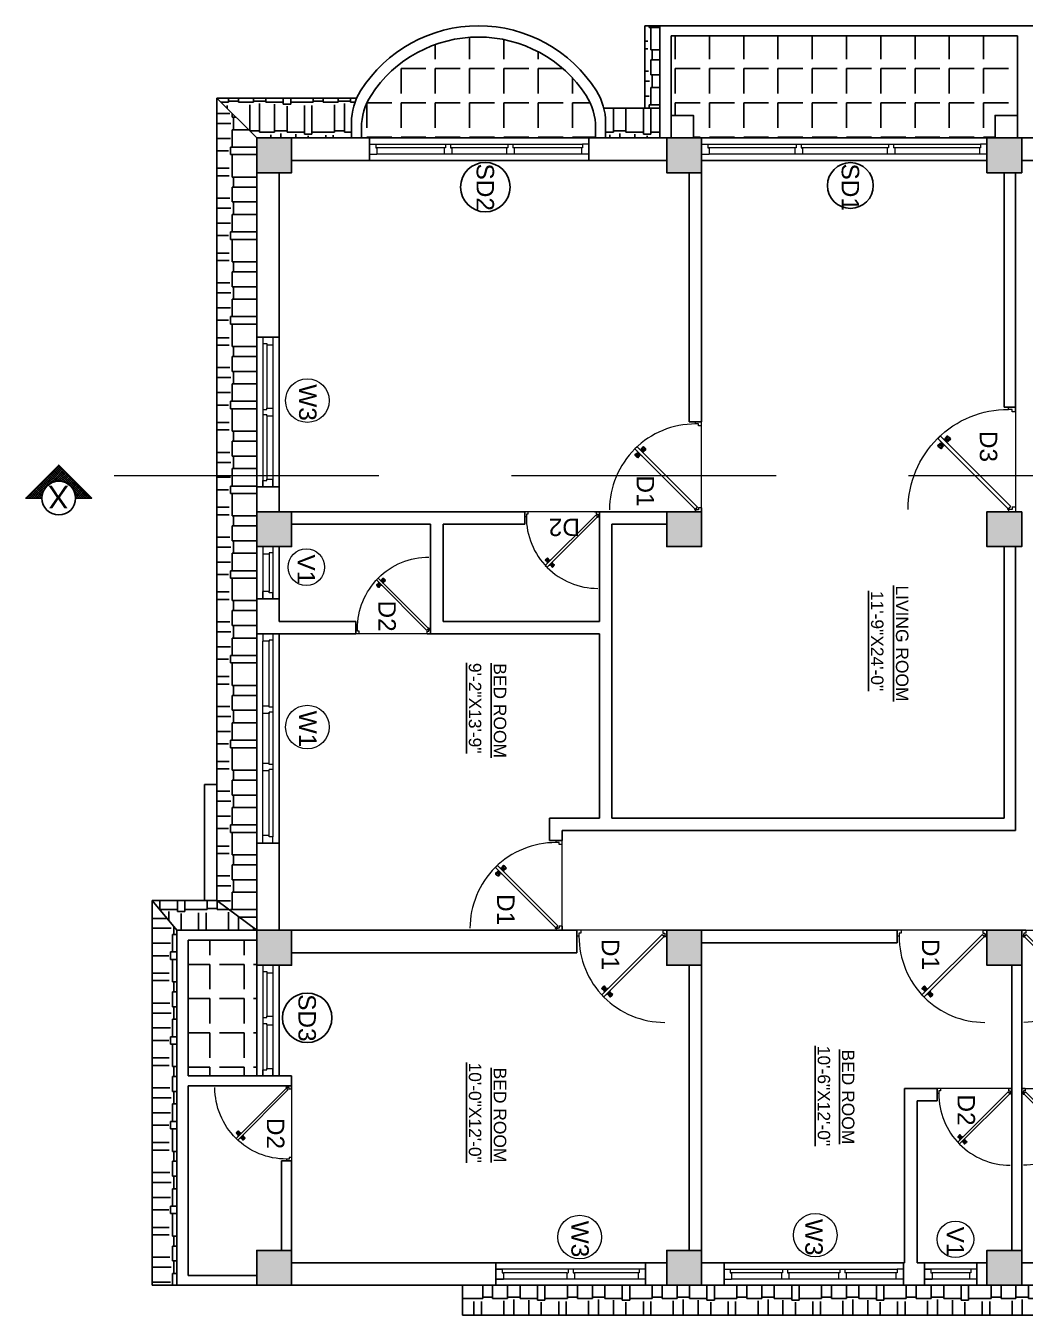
# Model space of a CAD drawing. Header units: inches. Extents: x 1397 to 20304, y -27267 to -746.
# Drawn here: x 16052 to 16453, y -20086 to -19568 of the extents above; entities that cross this region are included whole.
import ezdxf

# ---------------------------------------------------------------- set-up
doc = ezdxf.new("R2010")
doc.units = ezdxf.units.IN
doc.header["$LTSCALE"] = 17
doc.header["$MEASUREMENT"] = 0
doc.linetypes.add('21_FP_00$0$HIDDEN', pattern=[0.375, 0.25, -0.125])
doc.linetypes.add('PHANTOM2', pattern=[1.25, 0.625, -0.125, 0.125, -0.125, 0.125, -0.125])
for name, color, linetype, lineweight in [('25 BOT BAR', 12, 'Continuous', 25), ('aa_section_line', 2, 'PHANTOM2', 13), ('DOOR & WIN', 1, 'Continuous', 25), ('OUTLINE', 1, 'Continuous', 25), ('PUERTAS', 7, 'Continuous', 9), ('TEXT', 231, 'Continuous', 20), ('WINDOW FRAME PLAN', 162, 'Continuous', 18)]:
    doc.layers.add(name, color=color, linetype=linetype, lineweight=lineweight)
doc.layers.add('A-Sect-Iden', color=111, linetype='Continuous')
doc.styles.add('DIMTEXT', font='arial.ttf', dxfattribs={"height": 6})
doc.styles.add('HEADING', font='swissel.ttf')
pattern_1 = [(360, (34998.502, -9603.112), (25.5, 12), [6, -5, 7, -3, 9, -4]), (360, (35004.502, -9602.612), (25.5, 12), [5, -19, 4, -6]), (360, (35016.502, -9603.862), (25.5, 12), [3, -31]), (90, (34998.502, -9603.112), (-8.5, 12), [11.5, -36.5]), (90, (35004.502, -9603.112), (-8.5, 12), [11.25, -36.75]), (90, (35009.502, -9603.112), (-8.5, 12), [10.5, -37.5]), (90, (35016.502, -9603.862), (-8.5, 12), [11.5, -36.5]), (90, (35019.502, -9603.862), (-8.5, 12), [11.5, -36.5]), (90, (35028.502, -9603.112), (-8.5, 12), [11, -37])]
pattern_2 = [(270, (34998.502, -9603.112), (12, -25.5), [6, -5, 7, -3, 9, -4]), (270, (34999.002, -9609.112), (12, -25.5), [5, -19, 4, -6]), (270, (34997.752, -9621.112), (12, -25.5), [3, -31]), (360, (34998.502, -9603.112), (12, 8.5), [11.5, -36.5]), (360, (34998.502, -9609.112), (12, 8.5), [11.25, -36.75]), (360, (34998.502, -9614.112), (12, 8.5), [10.5, -37.5]), (360, (34997.752, -9621.112), (12, 8.5), [11.5, -36.5]), (360, (34997.752, -9624.112), (12, 8.5), [11.5, -36.5]), (360, (34998.502, -9633.112), (12, 8.5), [11, -37])]
pattern_3 = [(270, (34998.502, -9603.112), (13.75, -3e-15), [10, -3.75]), (360, (34998.502, -9603.112), (3e-15, 13.75), [10, -3.75])]

# ---------------------------------------------------------------- blocks, each defined once
blk = doc.blocks.new('ffddd')
at = {"layer": 'DOOR & WIN'}
for p, q in [((-13345.31, -2388.07), (-13345.31, -2316.07)), ((-13336.31, -2316.07), (-13345.31, -2316.07)), ((-13336.31, -2316.07), (-13336.31, -2388.07)), ((-13336.31, -2388.07), (-13345.31, -2388.07)), ((-13336.31, -2388.07), (-13345.31, -2388.07))]:
    blk.add_line(p, q, dxfattribs=at)
at = {"layer": 'WINDOW FRAME PLAN'}
for p, q in [((-13342.81, -2316.07), (-13342.81, -2318.57)), ((-13338.81, -2316.07), (-13338.81, -2319.07)), ((-13342.81, -2385.57), (-13342.81, -2318.57)), ((-13342.81, -2318.57), (-13341.31, -2318.57)), ((-13341.31, -2318.57), (-13341.31, -2319.07)), ((-13341.31, -2319.07), (-13341.31, -2339.57)), ((-13341.31, -2319.07), (-13338.81, -2319.07)), ((-13338.81, -2319.07), (-13338.81, -2385.07)), ((-13342.81, -2339.57), (-13341.31, -2339.57)), ((-13342.81, -2341.57), (-13341.31, -2341.57)), ((-13341.31, -2339.07), (-13338.81, -2339.07)), ((-13341.31, -2341.57), (-13341.31, -2342.07)), ((-13341.31, -2341.57), (-13341.31, -2362.57)), ((-13341.31, -2342.07), (-13338.81, -2342.07)), ((-13342.81, -2362.57), (-13341.31, -2362.57)), ((-13342.81, -2364.57), (-13341.31, -2364.57)), ((-13341.31, -2362.07), (-13338.81, -2362.07)), ((-13341.31, -2362.57), (-13341.31, -2362.07)), ((-13341.31, -2364.57), (-13341.31, -2385.57)), ((-13341.31, -2365.07), (-13338.81, -2365.07)), ((-13341.31, -2385.07), (-13338.81, -2385.07)), ((-13341.31, -2385.57), (-13341.31, -2385.07)), ((-13338.81, -2388.07), (-13338.81, -2385.07)), ((-13342.81, -2388.07), (-13342.81, -2385.57)), ((-13342.81, -2385.57), (-13341.31, -2385.57))]:
    blk.add_line(p, q, dxfattribs=at)
blk = doc.blocks.new('3ft')
at = {"layer": 'PUERTAS', "color": 6}
for p, q in [((1.01, 2.52), (25.23, 26.74)), ((26.05, 25.92), (1.77, 1.64)), ((26.05, 25.92), (25.23, 26.74)), ((0, 2.4), (0, 0)), ((0.72, 2.4), (0, 2.4)), ((1.6, 0), (0, 0)), ((0.72, 1.52), (0.72, 2.44)), ((0.8, 1.52), (0.72, 1.52)), ((0.8, 1.52), (0.8, 2.41)), ((0.8, 1.2), (0.8, 1.52)), ((1.6, 1.2), (0.8, 1.2)), ((1.57, 1.84), (0.94, 2.47)), ((1.63, 1.89), (0.97, 2.55)), ((1.63, 1.89), (1.57, 1.84)), ((1.77, 1.64), (1.57, 1.84)), ((1.6, 0), (1.6, 1.2)), ((34.4, 0), (34.4, 1.2)), ((34.4, 1.2), (35.2, 1.2)), ((34.4, 0), (36, 0)), ((35.2, 1.2), (35.2, 2.4)), ((35.2, 2.4), (36, 2.4)), ((36, 0), (36, 2.4))]:
    blk.add_line(p, q, dxfattribs=at)
at = {"layer": 'PUERTAS', "color": 1}
for p, q in [((21.67, 25.73), (22.17, 26.23)), ((21.7, 25.82), (22.14, 26.26)), ((22.58, 26.7), (22.14, 26.26)), ((22.67, 26.73), (22.17, 26.23)), ((22.61, 26.67), (22.58, 26.7)), ((23.45, 25.91), (22.79, 26.73)), ((22.49, 24.95), (21.67, 25.61)), ((21.73, 25.79), (21.7, 25.82)), ((22.6, 24.96), (23.02, 25.38)), ((22.61, 24.25), (22.92, 24.72)), ((22.62, 24.13), (22.61, 24.14)), ((22.7, 25.07), (22.71, 25.06)), ((22.82, 25.06), (23.08, 25.32)), ((22.94, 24.95), (22.83, 25.07)), ((22.92, 24.72), (22.92, 24.72)), ((22.93, 24.94), (23.19, 25.21)), ((22.93, 24.84), (22.93, 24.83)), ((23.44, 25.81), (23.02, 25.38)), ((23.34, 25.58), (23.08, 25.32)), ((23.46, 25.47), (23.19, 25.21)), ((23.33, 25.7), (23.34, 25.69)), ((23.45, 25.46), (23.33, 25.57)), ((23.44, 23.31), (23.45, 23.3)), ((23.56, 23.3), (24.03, 23.61)), ((23.57, 25.47), (23.57, 25.47)), ((24.15, 25.79), (23.68, 25.48)), ((23.68, 25.48), (23.68, 25.48)), ((24.03, 23.61), (24.03, 23.62)), ((24.14, 23.62), (24.14, 23.62)), ((24.25, 23.62), (24.51, 23.89)), ((24.27, 25.78), (24.26, 25.79)), ((24.26, 23.29), (24.69, 23.71)), ((24.26, 23.63), (24.37, 23.52)), ((24.26, 23.18), (24.92, 22.37)), ((24.37, 23.52), (24.63, 23.77)), ((24.37, 23.4), (24.37, 23.4)), ((24.78, 24.15), (24.51, 23.89)), ((24.89, 24.03), (24.63, 23.77)), ((25.11, 24.14), (24.69, 23.71)), ((24.77, 24.14), (24.88, 24.03)), ((24.79, 24.38), (24.78, 24.37)), ((24.78, 24.26), (24.78, 24.26)), ((25.1, 24.84), (24.79, 24.38)), ((25, 24.03), (25, 24.03)), ((25.04, 22.36), (25.54, 22.86)), ((25.09, 24.96), (25.1, 24.95)), ((25.1, 22.42), (25.13, 22.39)), ((25.13, 22.39), (25.57, 22.83)), ((25.22, 24.14), (26.03, 23.48)), ((26.04, 23.37), (25.54, 22.86)), ((26.01, 23.27), (25.57, 22.83)), ((25.98, 23.3), (26.01, 23.27))]:
    blk.add_line(p, q, dxfattribs=at)
at = {"layer": 'PUERTAS', "color": 8}
for p, q in [((22.74, 25.1), (21.84, 25.9)), ((22.13, 26.28), (21.98, 26.13)), ((22.88, 25.24), (22.01, 26.06)), ((22.13, 26.28), (22.27, 26.42)), ((22.29, 26.41), (22.27, 26.42)), ((23.16, 25.52), (22.34, 26.39)), ((23.3, 25.66), (22.5, 26.56)), ((23.41, 25.77), (22.65, 26.71)), ((23.46, 25.83), (22.72, 26.75)), ((22.57, 24.94), (21.65, 25.68)), ((22.63, 24.99), (21.69, 25.75)), ((22.69, 24.32), (23.02, 24.83)), ((22.95, 24.96), (22.84, 25.07)), ((22.98, 24.99), (22.86, 25.1)), ((23.03, 25.04), (22.91, 25.15)), ((22.91, 24.53), (23.1, 24.91)), ((23.11, 25.12), (22.99, 25.23)), ((23.13, 24.76), (23.18, 24.99)), ((23.28, 25.3), (23.17, 25.41)), ((23.36, 25.37), (23.25, 25.49)), ((23.31, 24.94), (23.28, 25.08)), ((23.41, 25.43), (23.3, 25.54)), ((23.46, 25.09), (23.32, 25.13)), ((23.44, 25.45), (23.33, 25.56)), ((23.64, 25.27), (23.41, 25.22)), ((23.87, 25.49), (23.49, 25.3)), ((24.08, 25.71), (23.57, 25.38)), ((23.63, 23.38), (24.14, 23.72)), ((23.84, 23.6), (24.22, 23.79)), ((24.07, 23.82), (24.3, 23.88)), ((24.25, 24), (24.39, 23.97)), ((24.25, 23.26), (24.99, 22.34)), ((24.27, 23.64), (24.38, 23.53)), ((24.3, 23.67), (24.41, 23.56)), ((24.3, 23.32), (25.06, 22.38)), ((24.35, 23.72), (24.46, 23.61)), ((24.4, 24.15), (24.43, 24.01)), ((24.41, 23.43), (25.2, 22.53)), ((24.43, 23.8), (24.54, 23.69)), ((24.58, 24.33), (24.52, 24.1)), ((24.55, 23.57), (25.37, 22.7)), ((24.6, 23.97), (24.72, 23.86)), ((24.8, 24.56), (24.61, 24.18)), ((25.02, 24.77), (24.68, 24.26)), ((24.68, 24.05), (24.79, 23.94)), ((24.73, 24.1), (24.85, 23.99)), ((24.76, 24.13), (24.87, 24.02)), ((24.83, 23.85), (25.7, 23.03)), ((24.97, 23.99), (25.87, 23.2)), ((25.08, 24.1), (26.02, 23.34)), ((25.14, 24.15), (26.06, 23.41)), ((25.58, 22.82), (25.43, 22.67)), ((25.58, 22.82), (25.73, 22.97)), ((25.72, 22.98), (25.73, 22.97)), ((0, 0), (36, 0))]:
    blk.add_line(p, q, dxfattribs=at)
at = {"layer": 'PUERTAS', "color": 2}
for p, q in [((21.99, 26.11), (21.98, 26.13)), ((25.42, 22.68), (25.43, 22.67))]:
    blk.add_line(p, q, dxfattribs=at)
at = {"layer": 'PUERTAS', "color": 6}
for radius in [0.155, 0.0752]:
    blk.add_circle((0.82, 2.56), radius, dxfattribs=at)
blk.add_arc((0.82, 2.56), 34.38, 359.7285, 90.0333, dxfattribs=at)
at = {"layer": 'PUERTAS', "color": 1}
for centre, start, end in [((22.73, 26.68), 38.9236, 135), ((23.39, 25.86), 315, 38.9236), ((22.54, 25.01), 231.0764, 315), ((22.67, 24.2), 135, 225), ((22.77, 25.12), 225, 315), ((22.99, 24.89), 135, 219.7428), ((22.87, 24.78), 315, 39.7428), ((23.28, 25.63), 315, 45), ((23.51, 23.36), 225, 315), ((23.51, 25.41), 50.2572, 135), ((23.62, 25.53), 230.2572, 315), ((24.09, 23.56), 50.2572, 135), ((24.2, 23.68), 230.2572, 315), ((24.2, 25.73), 45, 135), ((24.32, 23.23), 135, 218.9236), ((24.42, 23.46), 135, 225), ((24.84, 24.31), 135, 219.7428), ((24.72, 24.21), 315, 39.7428), ((24.94, 23.98), 45, 135), ((24.98, 22.42), 218.9236, 315), ((25.04, 24.89), 315, 45), ((25.17, 24.08), 51.0764, 135), ((25.98, 23.42), 315, 51.0764)]:
    blk.add_arc(centre, 0.08, start, end, dxfattribs=at)
blk = doc.blocks.new('*U2802')
at = {"color": 3, "xscale": -1}
blk.add_blockref('3ft', (42, 0), dxfattribs=at)
blk = doc.blocks.new('*U3029')
at = {"layer": 'PUERTAS', "color": 2}
for p, q in [((11.61, 30.24), (12.57, 31.2)), ((40.83, 2.94), (12.57, 31.2)), ((11.61, 30.24), (39.94, 1.92)), ((12.35, 26.47), (12.33, 26.45)), ((16.34, 30.46), (16.36, 30.48)), ((0, 0), (0, 2.8)), ((0.93, 2.8), (0, 2.8)), ((1.87, 0), (0, 0)), ((0.93, 1.4), (0.93, 2.8)), ((1.87, 1.4), (0.93, 1.4)), ((1.87, 0), (1.87, 1.4)), ((39.94, 1.92), (40.16, 2.14)), ((40.1, 2.21), (40.86, 2.97)), ((40.1, 2.21), (40.16, 2.14)), ((40.13, 0), (40.13, 1.4)), ((40.13, 1.4), (41.07, 1.4)), ((40.13, 0), (42, 0)), ((40.16, 2.14), (40.9, 2.88)), ((41.07, 1.77), (41.07, 2.81)), ((41.07, 1.4), (41.07, 1.77)), ((41.07, 1.77), (41.16, 1.77)), ((41.16, 1.77), (41.16, 2.85)), ((41.16, 2.8), (42, 2.8)), ((42, 2.8), (42, 0))]:
    blk.add_line(p, q, dxfattribs=at)
at = {"layer": 'PUERTAS', "color": 8}
for p, q in [((14.63, 30.14), (15.5, 31.21)), ((14.69, 30.07), (15.57, 31.16)), ((12.67, 28.18), (11.59, 27.31)), ((12.74, 28.12), (11.65, 27.23)), ((12.87, 27.99), (11.82, 27.06)), ((12, 26.81), (11.98, 26.79)), ((12.15, 26.62), (11.98, 26.79)), ((13.04, 27.82), (12.01, 26.87)), ((12.15, 26.62), (12.33, 26.45)), ((13.36, 27.5), (12.4, 26.48)), ((13.52, 27.34), (12.6, 26.28)), ((13.65, 27.21), (12.77, 26.11)), ((12.82, 28.9), (13.2, 28.3)), ((13.71, 27.14), (12.84, 26.06)), ((13.12, 28.15), (12.99, 28.02)), ((13.14, 28.12), (13.01, 27.99)), ((13.06, 28.65), (13.29, 28.21)), ((13.2, 28.06), (13.07, 27.93)), ((13.3, 27.97), (13.17, 27.84)), ((13.33, 28.39), (13.39, 28.12)), ((13.5, 27.76), (13.37, 27.63)), ((13.59, 27.67), (13.46, 27.54)), ((13.54, 28.18), (13.49, 28.01)), ((13.65, 27.61), (13.52, 27.48)), ((13.71, 28), (13.54, 27.96)), ((13.68, 27.58), (13.55, 27.45)), ((13.92, 27.79), (13.65, 27.86)), ((14.18, 27.53), (13.75, 27.76)), ((14.43, 27.28), (13.83, 27.67)), ((13.91, 29.99), (14.5, 29.61)), ((14.16, 29.74), (14.59, 29.52)), ((14.42, 29.48), (14.69, 29.42)), ((14.63, 29.27), (14.8, 29.31)), ((14.66, 29.69), (14.79, 29.82)), ((14.68, 29.66), (14.82, 29.79)), ((14.74, 29.6), (14.87, 29.73)), ((14.8, 29.09), (14.85, 29.26)), ((14.82, 29.94), (15.74, 30.99)), ((14.84, 29.51), (14.97, 29.64)), ((15.01, 28.89), (14.95, 29.16)), ((14.98, 29.77), (15.94, 30.79)), ((15.04, 29.3), (15.17, 29.43)), ((15.28, 28.62), (15.05, 29.06)), ((15.14, 29.21), (15.27, 29.34)), ((15.52, 28.37), (15.14, 28.97)), ((15.2, 29.15), (15.33, 29.28)), ((15.22, 29.12), (15.35, 29.25)), ((15.31, 29.45), (16.33, 30.41)), ((15.47, 29.29), (16.52, 30.21)), ((15.6, 29.16), (16.69, 30.04)), ((15.67, 29.09), (16.75, 29.96)), ((15.99, 30.81), (16.01, 30.83)), ((16.19, 30.65), (16.01, 30.83)), ((16.19, 30.65), (16.36, 30.48)), ((0, 0), (42, 0))]:
    blk.add_line(p, q, dxfattribs=at)
at = {"layer": 'PUERTAS', "color": 1}
for p, q in [((14.64, 30.23), (15.41, 31.18)), ((15.55, 31.19), (16.13, 30.6)), ((15.62, 31.12), (15.65, 31.15)), ((15.65, 31.15), (16.17, 30.63)), ((11.62, 27.26), (12.21, 26.67)), ((12.58, 28.16), (11.63, 27.4)), ((11.69, 27.19), (11.66, 27.15)), ((11.66, 27.15), (12.17, 26.64)), ((12.69, 26.12), (12.17, 26.64)), ((12.79, 26.09), (12.21, 26.67)), ((12.72, 26.16), (12.69, 26.12)), ((12.7, 28.16), (13.2, 27.66)), ((12.73, 29.12), (12.72, 29.11)), ((12.72, 28.98), (13.08, 28.44)), ((12.83, 28.03), (12.84, 28.04)), ((13.7, 27.04), (12.93, 26.09)), ((12.97, 28.04), (13.27, 27.74)), ((13.11, 28.16), (12.98, 28.03)), ((13.08, 28.44), (13.08, 28.43)), ((13.09, 28.3), (13.09, 28.3)), ((13.09, 28.17), (13.4, 27.87)), ((13.69, 27.17), (13.2, 27.66)), ((13.57, 27.43), (13.27, 27.74)), ((13.71, 27.56), (13.4, 27.87)), ((13.69, 27.57), (13.56, 27.44)), ((13.56, 27.3), (13.57, 27.3)), ((13.69, 30.08), (13.7, 30.09)), ((13.83, 30.09), (14.37, 29.73)), ((13.83, 27.55), (13.84, 27.56)), ((13.97, 27.54), (13.96, 27.55)), ((14.51, 27.19), (13.97, 27.54)), ((14.37, 29.73), (14.38, 29.72)), ((14.51, 29.72), (14.5, 29.72)), ((14.63, 29.71), (14.94, 29.41)), ((14.65, 27.2), (14.64, 27.19)), ((14.65, 30.11), (15.14, 29.61)), ((14.65, 29.7), (14.78, 29.83)), ((14.78, 29.98), (14.77, 29.97)), ((14.77, 29.84), (15.07, 29.54)), ((15.25, 29.1), (14.94, 29.41)), ((15.37, 29.24), (15.07, 29.54)), ((15.64, 29.12), (15.14, 29.61)), ((15.23, 29.11), (15.36, 29.24)), ((15.25, 28.97), (15.25, 28.97)), ((15.26, 28.84), (15.25, 28.84)), ((15.62, 28.3), (15.26, 28.84)), ((15.51, 29.24), (15.5, 29.24)), ((15.61, 28.15), (15.62, 28.16)), ((15.76, 29.11), (16.71, 29.88)), ((16.72, 30.01), (16.13, 30.6)), ((16.68, 30.12), (16.17, 30.63)), ((16.65, 30.09), (16.68, 30.12))]:
    blk.add_line(p, q, dxfattribs=at)
at = {"layer": 'PUERTAS', "color": 2}
for radius in [0.181, 0.0878]:
    blk.add_circle((41.04, 2.99), radius, dxfattribs=at)
at = {"layer": 'PUERTAS', "color": 8}
blk.add_arc((41.04, 2.99), 40.11, 89.9667, 180.2715, dxfattribs=at)
at = {"layer": 'PUERTAS', "color": 1}
for centre, start, end in [((15.48, 31.12), 45, 141.0764), ((11.69, 27.33), 128.9236, 225), ((12.63, 28.09), 45, 128.9236), ((12.79, 29.04), 135, 225), ((12.86, 26.15), 225, 321.0764), ((12.9, 27.97), 45, 135), ((13.16, 28.24), 140.2572, 225), ((13.02, 28.36), 320.2572, 45), ((13.5, 27.37), 315, 45), ((13.62, 27.1), 321.0764, 45), ((13.76, 30.02), 45, 135), ((13.77, 27.63), 225, 309.7428), ((13.9, 27.49), 45, 129.7428), ((14.44, 29.79), 225, 309.7428), ((14.57, 29.65), 45, 129.7428), ((14.58, 27.25), 225, 315), ((14.71, 30.17), 141.0764, 225), ((14.84, 29.91), 135, 225), ((15.32, 28.91), 140.2572, 225), ((15.18, 29.03), 320.2572, 45), ((15.44, 29.3), 225, 315), ((15.55, 28.23), 315, 45), ((15.7, 29.18), 225, 308.9236)]:
    blk.add_arc(centre, 0.0933, start, end, dxfattribs=at)
blk = doc.blocks.new("5'")
at = {"layer": 'WINDOW FRAME PLAN'}
for p, q in [((10026.35, -7897.24), (10086.35, -7897.24)), ((10026.35, -7897.24), (10026.35, -7901.24)), ((10026.35, -7897.24), (10029.35, -7897.24)), ((10026.35, -7901.24), (10086.35, -7901.24)), ((10026.35, -7901.24), (10028.85, -7901.24)), ((10028.85, -7901.24), (10028.85, -7899.74)), ((10028.85, -7899.74), (10029.35, -7899.74)), ((10029.35, -7899.74), (10029.35, -7897.24)), ((10029.35, -7899.74), (10054.85, -7899.74)), ((10054.85, -7899.74), (10054.85, -7897.24)), ((10054.85, -7897.24), (10057.85, -7897.24)), ((10055.35, -7899.74), (10054.85, -7899.74)), ((10055.35, -7901.24), (10055.35, -7899.74)), ((10057.35, -7901.24), (10057.35, -7899.74)), ((10057.85, -7899.74), (10057.35, -7899.74)), ((10057.85, -7899.74), (10057.85, -7897.24)), ((10057.85, -7899.74), (10083.35, -7899.74)), ((10086.35, -7897.24), (10083.35, -7897.24)), ((10083.35, -7899.74), (10083.35, -7897.24)), ((10083.85, -7899.74), (10083.35, -7899.74)), ((10083.85, -7901.24), (10083.85, -7899.74)), ((10086.35, -7901.24), (10083.85, -7901.24)), ((10086.35, -7897.24), (10086.35, -7901.24))]:
    blk.add_line(p, q, dxfattribs=at)
blk = doc.blocks.new('DFFDFD')
at = {"layer": 'DOOR & WIN'}
for p, q in [((-13646.78, -2252.33), (-13646.78, -2168.33)), ((-13637.78, -2168.33), (-13646.78, -2168.33)), ((-13637.78, -2168.33), (-13637.78, -2252.33)), ((-13637.78, -2252.33), (-13646.78, -2252.33)), ((-13637.78, -2252.33), (-13646.78, -2252.33))]:
    blk.add_line(p, q, dxfattribs=at)
at = {"layer": 'WINDOW FRAME PLAN'}
for p, q in [((-13644.28, -2168.33), (-13644.28, -2170.83)), ((-13644.28, -2249.83), (-13644.28, -2170.83)), ((-13644.28, -2170.83), (-13642.78, -2170.83)), ((-13642.78, -2170.83), (-13642.78, -2171.33)), ((-13642.78, -2171.33), (-13642.78, -2197.83)), ((-13642.78, -2171.33), (-13640.28, -2171.33)), ((-13640.28, -2168.33), (-13640.28, -2171.33)), ((-13640.28, -2171.33), (-13640.28, -2249.33)), ((-13644.28, -2197.83), (-13642.78, -2197.83)), ((-13642.78, -2197.33), (-13640.28, -2197.33)), ((-13644.28, -2199.83), (-13642.78, -2199.83)), ((-13642.78, -2199.83), (-13642.78, -2200.33)), ((-13642.78, -2199.83), (-13642.78, -2220.83)), ((-13642.78, -2200.33), (-13640.28, -2200.33)), ((-13644.28, -2220.83), (-13642.78, -2220.83)), ((-13644.28, -2222.83), (-13642.78, -2222.83)), ((-13642.78, -2220.33), (-13640.28, -2220.33)), ((-13642.78, -2220.83), (-13642.78, -2220.33)), ((-13642.78, -2222.83), (-13642.78, -2249.33)), ((-13642.78, -2223.33), (-13640.28, -2223.33)), ((-13644.28, -2252.33), (-13644.28, -2249.83)), ((-13644.28, -2249.83), (-13642.78, -2249.83)), ((-13642.78, -2249.33), (-13640.28, -2249.33)), ((-13642.78, -2249.83), (-13642.78, -2249.33)), ((-13640.28, -2252.33), (-13640.28, -2249.33))]:
    blk.add_line(p, q, dxfattribs=at)
blk = doc.blocks.new('2ft6in')
at = {"layer": 'PUERTAS', "color": 2}
for p, q in [((0.84, 2.1), (21.02, 22.28)), ((21.71, 21.6), (1.47, 1.37)), ((18.33, 21.76), (18.31, 21.77)), ((21.71, 21.6), (21.02, 22.28)), ((21.18, 18.9), (21.2, 18.89)), ((0, 2), (0, 0)), ((0.6, 2), (0, 2)), ((1.33, 0), (0, 0)), ((0.6, 1.26), (0.6, 2.04)), ((0.67, 1.26), (0.6, 1.26)), ((0.67, 1.26), (0.67, 2.01)), ((0.67, 1), (0.67, 1.26)), ((1.33, 1), (0.67, 1)), ((1.31, 1.53), (0.79, 2.06)), ((1.36, 1.58), (0.81, 2.12)), ((1.36, 1.58), (1.31, 1.53)), ((1.47, 1.37), (1.31, 1.53)), ((1.33, 0), (1.33, 1)), ((28.67, 0), (28.67, 1)), ((28.67, 1), (29.33, 1)), ((28.67, 0), (30, 0)), ((29.33, 1), (29.33, 2)), ((29.33, 2), (30, 2)), ((30, 0), (30, 2))]:
    blk.add_line(p, q, dxfattribs=at)
at = {"layer": 'PUERTAS', "color": 8}
for p, q in [((18.81, 20.78), (18.04, 21.4)), ((18.86, 20.83), (18.08, 21.46)), ((18.95, 20.92), (18.2, 21.58)), ((18.44, 21.9), (18.31, 21.77)), ((19.07, 21.03), (18.34, 21.72)), ((18.44, 21.9), (18.56, 22.02)), ((18.58, 22.01), (18.56, 22.02)), ((19.3, 21.26), (18.61, 22)), ((19.42, 21.38), (18.75, 22.14)), ((19.51, 21.48), (18.88, 22.26)), ((19.55, 21.53), (18.93, 22.3)), ((19.13, 20.8), (19.03, 20.9)), ((19.15, 20.82), (19.05, 20.92)), ((19.09, 20.44), (19.25, 20.76)), ((19.19, 20.87), (19.1, 20.96)), ((19.25, 20.93), (19.16, 21.02)), ((19.28, 20.63), (19.32, 20.83)), ((19.4, 21.08), (19.31, 21.17)), ((19.47, 21.15), (19.38, 21.24)), ((19.43, 20.78), (19.4, 20.9)), ((19.51, 21.19), (19.42, 21.28)), ((19.55, 20.91), (19.43, 20.94)), ((19.53, 21.21), (19.44, 21.3)), ((19.7, 21.06), (19.51, 21.01)), ((19.89, 21.24), (19.58, 21.08)), ((20.07, 21.42), (19.64, 21.15)), ((18.91, 20.27), (19.19, 20.69)), ((19.69, 19.49), (20.12, 19.76)), ((19.87, 19.67), (20.18, 19.83)), ((20.06, 19.85), (20.25, 19.9)), ((20.21, 20), (20.33, 19.97)), ((20.21, 19.38), (20.83, 18.61)), ((20.23, 19.7), (20.32, 19.61)), ((20.25, 19.72), (20.34, 19.63)), ((20.25, 19.43), (20.88, 18.65)), ((20.29, 19.76), (20.38, 19.67)), ((20.33, 20.13), (20.36, 20.01)), ((20.34, 19.53), (21, 18.77)), ((20.36, 19.83), (20.45, 19.74)), ((20.48, 20.28), (20.44, 20.08)), ((20.46, 19.64), (21.14, 18.91)), ((20.5, 19.98), (20.6, 19.89)), ((20.67, 20.47), (20.51, 20.15)), ((20.85, 20.64), (20.57, 20.22)), ((20.57, 20.04), (20.66, 19.95)), ((20.61, 20.09), (20.7, 19.99)), ((20.63, 20.11), (20.72, 20.01)), ((20.69, 19.87), (21.42, 19.19)), ((20.81, 19.99), (21.56, 19.33)), ((20.9, 20.08), (21.68, 19.45)), ((20.95, 20.13), (21.72, 19.51)), ((21.32, 19.01), (21.2, 18.89)), ((21.32, 19.01), (21.44, 19.14)), ((21.43, 19.15), (21.44, 19.14)), ((0, 0), (30, 0))]:
    blk.add_line(p, q, dxfattribs=at)
at = {"layer": 'PUERTAS', "color": 1}
for p, q in [((18.06, 21.44), (18.48, 21.86)), ((18.74, 20.79), (18.06, 21.34)), ((18.08, 21.51), (18.45, 21.88)), ((18.11, 21.49), (18.08, 21.51)), ((18.82, 22.25), (18.45, 21.88)), ((18.9, 22.28), (18.48, 21.86)), ((18.84, 22.23), (18.82, 22.25)), ((18.83, 20.8), (19.18, 21.15)), ((18.92, 20.89), (18.93, 20.88)), ((19.54, 21.59), (18.99, 22.27)), ((19.02, 20.88), (19.24, 21.1)), ((19.12, 20.8), (19.03, 20.89)), ((19.11, 20.79), (19.33, 21.01)), ((19.54, 21.5), (19.18, 21.15)), ((19.45, 21.31), (19.24, 21.1)), ((19.55, 21.22), (19.33, 21.01)), ((19.45, 21.41), (19.45, 21.41)), ((19.54, 21.22), (19.45, 21.31)), ((19.64, 21.23), (19.64, 21.23)), ((19.74, 21.24), (19.73, 21.23)), ((20.12, 21.49), (19.74, 21.24)), ((20.22, 21.48), (20.22, 21.49)), ((20.91, 20.8), (20.91, 20.79)), ((18.84, 20.21), (19.1, 20.6)), ((18.85, 20.11), (18.84, 20.12)), ((19.1, 20.7), (19.11, 20.69)), ((19.1, 20.6), (19.1, 20.6)), ((19.53, 19.43), (19.54, 19.42)), ((19.64, 19.42), (20.02, 19.67)), ((20.02, 19.67), (20.03, 19.68)), ((20.12, 19.68), (20.12, 19.68)), ((20.21, 19.69), (20.43, 19.9)), ((20.22, 19.41), (20.57, 19.76)), ((20.22, 19.69), (20.31, 19.6)), ((20.22, 19.32), (20.76, 18.64)), ((20.31, 19.6), (20.52, 19.81)), ((20.31, 19.5), (20.31, 19.5)), ((20.65, 20.12), (20.43, 19.9)), ((20.74, 20.03), (20.52, 19.81)), ((20.93, 20.11), (20.57, 19.76)), ((20.64, 20.11), (20.73, 20.02)), ((20.66, 20.31), (20.65, 20.31)), ((20.65, 20.21), (20.65, 20.22)), ((20.91, 20.7), (20.66, 20.31)), ((20.84, 20.02), (20.83, 20.03)), ((20.86, 18.63), (21.28, 19.05)), ((20.91, 18.68), (20.94, 18.66)), ((20.94, 18.66), (21.31, 19.03)), ((21.02, 20.12), (21.7, 19.57)), ((21.7, 19.47), (21.28, 19.05)), ((21.67, 19.4), (21.31, 19.03)), ((21.65, 19.42), (21.67, 19.4))]:
    blk.add_line(p, q, dxfattribs=at)
at = {"layer": 'PUERTAS', "color": 2}
for radius in [0.129, 0.0627]:
    blk.add_circle((0.68, 2.14), radius, dxfattribs=at)
at = {"layer": 'PUERTAS', "color": 8}
blk.add_arc((0.68, 2.14), 28.65, 359.7285, 90.0333, dxfattribs=at)
at = {"layer": 'PUERTAS', "color": 1}
for centre, start, end in [((18.78, 20.84), 231.0764, 315), ((18.94, 22.23), 38.9236, 135), ((18.97, 20.93), 225, 315), ((19.16, 20.74), 135, 219.7428), ((19.4, 21.36), 315, 45), ((19.49, 21.55), 315, 38.9236), ((19.6, 21.18), 50.2572, 135), ((19.68, 21.28), 230.2572, 315), ((20.17, 21.44), 45, 135), ((20.87, 20.75), 315, 45), ((18.89, 20.16), 135, 225), ((19.06, 20.65), 315, 39.7428), ((19.59, 19.47), 225, 315), ((20.07, 19.63), 50.2572, 135), ((20.16, 19.73), 230.2572, 315), ((20.27, 19.36), 135, 218.9236), ((20.35, 19.55), 135, 225), ((20.7, 20.26), 135, 219.7428), ((20.6, 20.17), 315, 39.7428), ((20.78, 19.98), 45, 135), ((20.82, 18.68), 218.9236, 315), ((20.98, 20.07), 51.0764, 135), ((21.65, 19.52), 315, 51.0764)]:
    blk.add_arc(centre, 0.0667, start, end, dxfattribs=at)
blk = doc.blocks.new('*U3074')
at = {"color": 3}
blk.add_blockref('2ft6in', (0, 0), dxfattribs=at)
blk = doc.blocks.new('*U2794')
at = {"color": 3, "xscale": -1}
blk.add_blockref('2ft6in', (42, 0), dxfattribs=at)

msp = doc.modelspace()

# ---------------------------------------------------------------- hatches: boundary and pattern name
at = {"layer": 'A-Sect-Iden', "ltscale": 0.5}
h = msp.add_hatch(dxfattribs=at)
h.set_pattern_fill('ANSI37', color=2, scale=5, angle=270, style=0)
h.set_pattern_definition([(315, (9883.3921, 6091.1168), (0.441941738, 0.441941738), []), (45, (9883.3921, 6091.1168), (-0.441941738, 0.441941738), [])])
h.paths.add_polyline_path([(16058.16, -19757.96), (16051.67, -19757.96), (16064.91, -19744.72), (16078.15, -19757.96), (16071.66, -19757.96, 1)])
at = {"layer": 'DOOR & WIN'}
h = msp.add_hatch(color=256, dxfattribs=at)
h.dxf.hatch_style = 1
h.paths.add_polyline_path([(16158.34, -19627.4), (16158.34, -19613.4), (16144.34, -19613.4), (16144.34, -19627.4)])
h = msp.add_hatch(color=256, dxfattribs=at)
h.dxf.hatch_style = 1
h.paths.add_polyline_path([(16322.86, -19627.4), (16322.86, -19613.4), (16308.86, -19613.4), (16308.86, -19627.4)])
h = msp.add_hatch(color=256, dxfattribs=at)
h.dxf.hatch_style = 1
h.paths.add_polyline_path([(16451.34, -19627.4), (16451.34, -19613.4), (16437.34, -19613.4), (16437.34, -19627.4)])
h = msp.add_hatch(color=256, dxfattribs=at)
h.dxf.hatch_style = 1
h.paths.add_polyline_path([(16158.34, -19777.4), (16158.34, -19763.4), (16144.34, -19763.4), (16144.34, -19777.4)])
h = msp.add_hatch(color=256, dxfattribs=at)
h.dxf.hatch_style = 1
h.paths.add_polyline_path([(16322.86, -19777.4), (16322.86, -19763.4), (16308.86, -19763.4), (16308.86, -19777.4)])
h = msp.add_hatch(color=256, dxfattribs=at)
h.dxf.hatch_style = 1
h.paths.add_polyline_path([(16451.34, -19777.4), (16451.34, -19763.4), (16437.34, -19763.4), (16437.34, -19777.4)])
h = msp.add_hatch(color=256, dxfattribs=at)
h.dxf.hatch_style = 1
h.paths.add_polyline_path([(16158.34, -19945.4), (16158.34, -19931.4), (16144.34, -19931.4), (16144.34, -19945.4)])
h = msp.add_hatch(color=256, dxfattribs=at)
h.dxf.hatch_style = 1
h.paths.add_polyline_path([(16322.86, -19945.4), (16322.86, -19931.4), (16308.86, -19931.4), (16308.86, -19945.4)])
h = msp.add_hatch(color=256, dxfattribs=at)
h.dxf.hatch_style = 1
h.paths.add_polyline_path([(16451.34, -19945.4), (16451.34, -19931.4), (16437.34, -19931.4), (16437.34, -19945.4)])
h = msp.add_hatch(color=256, dxfattribs=at)
h.dxf.hatch_style = 1
h.paths.add_polyline_path([(16158.34, -20073.86), (16158.34, -20059.86), (16144.34, -20059.86), (16144.34, -20073.86)])
h = msp.add_hatch(color=256, dxfattribs=at)
h.dxf.hatch_style = 1
h.paths.add_polyline_path([(16322.86, -20073.86), (16322.86, -20059.86), (16308.86, -20059.86), (16308.86, -20073.86)])
h = msp.add_hatch(color=256, dxfattribs=at)
h.dxf.hatch_style = 1
h.paths.add_polyline_path([(16451.34, -20073.86), (16451.34, -20059.86), (16437.34, -20059.86), (16437.34, -20073.86)])
at = {"layer": 'OUTLINE'}
h = msp.add_hatch(dxfattribs=at)
h.set_pattern_fill('AR-RSHKE', color=8, angle=270)
h.set_pattern_definition(pattern_2)
h.paths.add_polyline_path([(16306.1, -19601.4), (16306.1, -19568.4), (16300.1, -19568.4), (16300.1, -19601.4)])
h = msp.add_hatch(dxfattribs=at)
h.set_pattern_fill('ANGLE', color=8, scale=50, angle=270)
h.set_pattern_definition(pattern_3)
h.paths.add_polyline_path([(16280.34, -19613.4), (16280.34, -19609.4, 0.144768), (16276.48, -19596.35, 0.543527), (16190.2, -19596.35, 0.144768), (16186.34, -19609.4), (16186.34, -19613.4)])
h = msp.add_hatch(dxfattribs=at)
h.set_pattern_fill('ANGLE', color=8, scale=50, angle=270)
h.set_pattern_definition(pattern_3)
h.paths.add_polyline_path([(16437.34, -19613.4), (16440.6, -19613.4), (16440.6, -19604.4), (16449.6, -19604.4), (16449.6, -19572.4), (16310.6, -19572.4), (16310.6, -19604.4), (16319.6, -19604.4), (16319.6, -19613.4), (16322.86, -19613.4)])
h = msp.add_hatch(dxfattribs=at)
h.set_pattern_fill('AR-RSHKE', color=8, angle=270)
h.set_pattern_definition(pattern_2)
h.paths.add_polyline_path([(16128.34, -19748.96), (16144.34, -19748.96), (16144.34, -19627.4), (16144.34, -19613.4), (16128.34, -19597.4)])
h = msp.add_hatch(dxfattribs=at)
h.set_pattern_fill('AR-RSHKE', color=8, angle=360)
h.set_pattern_definition(pattern_1)
h.paths.add_polyline_path([(16182.34, -19613.4), (16182.34, -19601.4, -0.019991), (16184.33, -19597.4), (16128.34, -19597.4), (16144.34, -19613.4), (16158.34, -19613.4)])
h = msp.add_hatch(dxfattribs=at)
h.set_pattern_fill('AR-RSHKE', color=8, angle=360)
h.set_pattern_definition(pattern_1)
edge = h.paths.add_edge_path()
edge.add_line((16306.1, -19613.4), (16306.1, -19601.4))
edge.add_line((16306.1, -19601.4), (16283.6, -19601.4))
edge.add_arc((16260.34, -19607.3), 24, 360, 374.2391, ccw=False)
edge.add_line((16284.34, -19607.3), (16284.34, -19613.4))
edge.add_line((16284.34, -19613.4), (16306.1, -19613.4))
h = msp.add_hatch(dxfattribs=at)
h.set_pattern_fill('AR-RSHKE', color=8, angle=270)
h.set_pattern_definition(pattern_2)
h.paths.add_polyline_path([(16144.34, -19931.4), (16144.34, -19777.4), (16144.34, -19763.4), (16144.34, -19748.96), (16128.34, -19748.96), (16128.34, -19919.4)])
h = msp.add_hatch(dxfattribs=at)
h.set_pattern_fill('AR-RSHKE', color=8, angle=270)
h.set_pattern_definition(pattern_2)
h.paths.add_polyline_path([(16102.34, -20073.86), (16112.34, -20073.86), (16112.34, -19931.4), (16102.34, -19919.4)])
h = msp.add_hatch(dxfattribs=at)
h.set_pattern_fill('AR-RSHKE', color=8, angle=360)
h.set_pattern_definition(pattern_1)
h.paths.add_polyline_path([(16102.34, -19919.4), (16112.34, -19931.4), (16144.34, -19931.4), (16128.34, -19919.4)])
h = msp.add_hatch(dxfattribs=at)
h.set_pattern_fill('ANGLE', color=8, scale=50, angle=180)
h.set_pattern_definition([(180, (30370.576, -40350.067), (-2e-15, -13.75), [10, -3.75]), (270, (30370.576, -40350.067), (13.75, -3e-15), [10, -3.75])])
h.paths.add_polyline_path([(16144.34, -19989.86), (16144.34, -19945.4), (16144.34, -19935.4), (16116.84, -19935.4), (16116.84, -19989.86)])
h = msp.add_hatch(dxfattribs=at)
h.set_pattern_fill('AR-RSHKE', color=8, angle=360)
h.set_pattern_definition(pattern_1)
h.paths.add_polyline_path([(16604.34, -20085.86), (16604.34, -20073.86), (16590.34, -20073.86), (16451.34, -20073.86), (16437.34, -20073.86), (16226.86, -20073.86), (16226.86, -20085.86)])

# ---------------------------------------------------------------- linework, layer by layer
at = {"layer": '25 BOT BAR'}
for p, q in [((16460.1, -19568.4), (16300.1, -19568.4)), ((16300.1, -19601.4), (16300.1, -19568.4)), ((16306.1, -19613.4), (16306.1, -19568.4)), ((16449.6, -19572.4), (16310.6, -19572.4)), ((16310.6, -19613.4), (16310.6, -19572.4)), ((16449.6, -19613.4), (16449.6, -19572.4)), ((16184.48, -19597.4), (16128.34, -19597.4)), ((16128.34, -19597.4), (16144.34, -19613.4)), ((16283.6, -19601.4), (16306.1, -19601.4)), ((16182.34, -19607.3), (16182.34, -19613.4)), ((16186.34, -19609.4), (16186.34, -19613.4)), ((16280.34, -19609.4), (16280.34, -19613.4)), ((16284.34, -19607.3), (16284.34, -19613.4)), ((16308.86, -19613.4), (16158.34, -19613.4)), ((16277.6, -19613.4), (16277.6, -19622.4)), ((16308.86, -19613.4), (16308.86, -19622.4)), ((16437.34, -19613.4), (16322.86, -19613.4)), ((16451.34, -19613.4), (16460.34, -19613.4)), ((16308.86, -19622.4), (16158.34, -19622.4)), ((16158.34, -19622.4), (16188.34, -19622.4)), ((16437.34, -19622.4), (16322.86, -19622.4)), ((16460.34, -19622.4), (16451.34, -19622.4)), ((16144.34, -19627.4), (16144.34, -19763.4)), ((16153.34, -19627.4), (16153.34, -19763.4)), ((16317.86, -19727.4), (16317.86, -19627.4)), ((16322.86, -19727.4), (16322.86, -19627.4)), ((16444.34, -19627.4), (16444.34, -19721.4)), ((16448.84, -19627.4), (16448.84, -19721.4)), ((16144.34, -19693.4), (16153.34, -19693.4)), ((16448.84, -19721.4), (16444.34, -19721.4)), ((16322.86, -19727.4), (16317.86, -19727.4)), ((16144.34, -19753.4), (16153.34, -19753.4)), ((16158.34, -19763.4), (16251.86, -19763.4)), ((16251.86, -19763.4), (16251.86, -19768.4)), ((16279.86, -19763.4), (16308.86, -19763.4)), ((16281.86, -19763.4), (16281.86, -19807.4)), ((16158.34, -19768.4), (16214.1, -19768.4)), ((16214.1, -19812.4), (16214.1, -19768.4)), ((16219.1, -19768.4), (16251.86, -19768.4)), ((16219.1, -19807.4), (16219.1, -19768.4)), ((16286.86, -19768.4), (16308.86, -19768.4)), ((16286.86, -19768.4), (16286.86, -19886.4)), ((16444.34, -19886.4), (16444.34, -19777.4)), ((16448.84, -19891.4), (16448.84, -19777.4)), ((16153.34, -19798.4), (16144.34, -19798.4)), ((16153.34, -19807.4), (16184.1, -19807.4)), ((16184.1, -19812.4), (16184.1, -19807.4)), ((16219.1, -19807.4), (16281.86, -19807.4)), ((16153.34, -19812.4), (16184.1, -19812.4)), ((16214.1, -19812.4), (16281.86, -19812.4)), ((16281.86, -19812.4), (16281.86, -19886.4)), ((16123.34, -19872.86), (16128.34, -19872.86)), ((16123.34, -19919.4), (16123.34, -19872.86)), ((16281.86, -19886.4), (16261.86, -19886.4)), ((16261.86, -19886.4), (16261.86, -19895.4)), ((16444.34, -19886.4), (16286.86, -19886.4)), ((16266.86, -19895.4), (16261.86, -19895.4)), ((16448.84, -19891.4), (16266.86, -19891.4)), ((16266.86, -19891.4), (16266.86, -19895.4)), ((16102.34, -19919.4), (16128.34, -19919.4)), ((16102.34, -19919.4), (16112.34, -19931.4)), ((16128.34, -19919.4), (16144.34, -19931.4)), ((16112.34, -19931.4), (16144.34, -19931.4)), ((16272.86, -19931.4), (16272.86, -19940.4)), ((16401.34, -19931.4), (16322.86, -19931.4)), ((16401.34, -19931.4), (16401.34, -19936.4)), ((16116.84, -19935.4), (16144.34, -19935.4)), ((16401.34, -19936.4), (16322.86, -19936.4)), ((16144.34, -19945.4), (16144.34, -19989.86)), ((16144.34, -19945.4), (16153.34, -19945.4)), ((16153.34, -19945.4), (16153.34, -19989.86)), ((16317.86, -19945.4), (16317.86, -20059.86)), ((16322.86, -19945.4), (16322.86, -20059.86)), ((16116.84, -19989.86), (16144.34, -19989.86)), ((16116.84, -19993.86), (16158.34, -19993.86)), ((16144.34, -19989.86), (16153.34, -19989.86)), ((16153.34, -19989.86), (16158.34, -19989.86)), ((16158.34, -19989.86), (16158.34, -19993.86)), ((16404.34, -19994.86), (16417.34, -19994.86)), ((16409.34, -19999.86), (16417.34, -19999.86)), ((16417.34, -19994.86), (16417.34, -19999.86)), ((16154.34, -20059.86), (16154.34, -20023.86)), ((16158.34, -20023.86), (16154.34, -20023.86)), ((16158.34, -20059.86), (16158.34, -20023.86)), ((16240.34, -20064.86), (16240.34, -20073.86)), ((16300.34, -20064.86), (16300.34, -20073.86)), ((16412.34, -20073.86), (16412.34, -20064.86)), ((16433.34, -20073.86), (16433.34, -20064.86)), ((16144.34, -20069.86), (16116.84, -20069.86)), ((16144.34, -20073.86), (16102.34, -20073.86)), ((16226.86, -20085.86), (16226.86, -20073.86))]:
    msp.add_line(p, q, dxfattribs=at)
for points in [[(16319.6, -19613.4), (16319.6, -19604.4), (16310.6, -19604.4), (16310.6, -19613.4)], [(16449.6, -19613.4), (16449.6, -19604.4), (16440.6, -19604.4), (16440.6, -19613.4)]]:
    msp.add_lwpolyline(points, close=True, dxfattribs=at)
for centre, radius in [((16236.07, -19633.15), 9.93), ((16382.57, -19632.51), 9.19), ((16164.59, -19966.51), 9.93)]:
    msp.add_circle(centre, radius, dxfattribs=at)
for centre, radius, start, end in [((16233.34, -19624.31), 55.91, 32.203, 147.797), ((16233.34, -19624.31), 51.41, 32.9495, 147.0505), ((16206.34, -19607.3), 24, 147.797, 180), ((16210.34, -19609.4), 24, 147.0505, 180), ((16256.34, -19609.4), 24, 0, 32.9495), ((16260.34, -19607.3), 24, 0, 32.203)]:
    msp.add_arc(centre, radius, start, end, dxfattribs=at)
at = {"layer": 'A-Sect-Iden', "ltscale": 0.5}
msp.add_lwpolyline([(16058.16, -19757.96), (16051.67, -19757.96), (16064.91, -19744.72), (16078.15, -19757.96), (16071.66, -19757.96)], dxfattribs=at)
msp.add_circle((16064.91, -19757.96), 6.75, dxfattribs=at)
at = {"layer": 'aa_section_line', "linetype": '21_FP_00$0$HIDDEN', "ltscale": 25}
msp.add_line((16671.53, -19748.97), (16077.74, -19748.96), dxfattribs=at)
at = {"layer": 'DOOR & WIN'}
for p, q in [((16128.34, -19597.4), (16128.34, -19919.4)), ((16189.6, -19613.4), (16277.6, -19613.4)), ((16189.6, -19622.4), (16189.6, -19613.4)), ((16189.6, -19622.4), (16189.6, -19613.4)), ((16277.6, -19622.4), (16277.6, -19613.4)), ((16322.86, -19613.4), (16437.34, -19613.4)), ((16322.86, -19622.4), (16322.86, -19613.4)), ((16322.86, -19622.4), (16322.86, -19613.4)), ((16437.34, -19622.4), (16437.34, -19613.4)), ((16277.6, -19622.4), (16189.6, -19622.4)), ((16437.34, -19622.4), (16322.86, -19622.4)), ((16144.34, -19777.4), (16144.34, -19931.4)), ((16153.34, -19777.4), (16153.34, -19807.4)), ((16153.34, -19812.4), (16153.34, -19931.4)), ((16102.34, -19919.4), (16102.34, -20073.86)), ((16112.34, -19931.4), (16112.34, -20073.86)), ((16158.34, -19931.4), (16266.86, -19931.4)), ((16266.86, -19931.4), (16272.86, -19931.4)), ((16116.84, -19935.4), (16116.84, -19989.86)), ((16158.34, -19940.4), (16272.86, -19940.4)), ((16447.34, -19945.4), (16447.34, -20059.86)), ((16451.34, -19945.4), (16451.34, -20059.86)), ((16116.84, -19993.86), (16116.84, -20069.86)), ((16404.34, -19994.86), (16404.34, -20064.86)), ((16409.34, -19999.86), (16409.34, -20064.86)), ((16158.34, -20064.86), (16308.86, -20064.86)), ((16322.86, -20064.86), (16404.34, -20064.86)), ((16409.34, -20064.86), (16437.34, -20064.86)), ((16451.34, -20064.86), (16485.34, -20064.86)), ((16144.34, -20073.86), (16437.34, -20073.86)), ((16451.34, -20073.86), (16604.34, -20073.86)), ((16226.86, -20085.86), (16604.34, -20085.86))]:
    msp.add_line(p, q, dxfattribs=at)
at = {"layer": 'OUTLINE'}
msp.add_line((16403.86, -20064.86), (16403.86, -20073.86), dxfattribs=at)
for points in [[(16158.34, -19613.4), (16158.34, -19627.4), (16144.34, -19627.4), (16144.34, -19613.4)], [(16322.86, -19613.4), (16322.86, -19627.4), (16308.86, -19627.4), (16308.86, -19613.4)], [(16451.34, -19613.4), (16451.34, -19627.4), (16437.34, -19627.4), (16437.34, -19613.4)], [(16158.34, -19763.4), (16158.34, -19777.4), (16144.34, -19777.4), (16144.34, -19763.4)], [(16322.86, -19763.4), (16322.86, -19777.4), (16308.86, -19777.4), (16308.86, -19763.4)], [(16451.34, -19763.4), (16451.34, -19777.4), (16437.34, -19777.4), (16437.34, -19763.4)], [(16158.34, -19931.4), (16158.34, -19945.4), (16144.34, -19945.4), (16144.34, -19931.4)], [(16322.86, -19931.4), (16322.86, -19945.4), (16308.86, -19945.4), (16308.86, -19931.4)], [(16451.34, -19931.4), (16451.34, -19945.4), (16437.34, -19945.4), (16437.34, -19931.4)], [(16158.34, -20059.86), (16158.34, -20073.86), (16144.34, -20073.86), (16144.34, -20059.86)], [(16322.86, -20059.86), (16322.86, -20073.86), (16308.86, -20073.86), (16308.86, -20059.86)], [(16451.34, -20059.86), (16451.34, -20073.86), (16437.34, -20073.86), (16437.34, -20059.86)]]:
    msp.add_lwpolyline(points, close=True, dxfattribs=at)
at = {"layer": 'TEXT'}
for centre, radius in [((16164.66, -19718.82), 8.75), ((16164.25, -19785.66), 7.35), ((16164.66, -19849.82), 8.75), ((16273.94, -20054.5), 8.75), ((16368.47, -20053.73), 8.75), ((16424.73, -20055.41), 7.35)]:
    msp.add_circle(centre, radius, dxfattribs=at)
at = {"layer": 'WINDOW FRAME PLAN'}
for p, q in [((16189.6, -19615.9), (16192.1, -19615.9)), ((16192.1, -19615.9), (16275.1, -19615.9)), ((16192.1, -19615.9), (16192.1, -19617.4)), ((16220.1, -19615.9), (16220.1, -19617.4)), ((16222.1, -19615.9), (16222.1, -19617.4)), ((16245.1, -19615.9), (16245.1, -19617.4)), ((16247.1, -19615.9), (16247.1, -19617.4)), ((16277.6, -19615.9), (16275.1, -19615.9)), ((16275.1, -19615.9), (16275.1, -19617.4)), ((16322.86, -19615.9), (16325.36, -19615.9)), ((16325.36, -19615.9), (16434.84, -19615.9)), ((16325.36, -19615.9), (16325.36, -19617.4)), ((16360.84, -19615.9), (16360.84, -19617.4)), ((16362.84, -19615.9), (16362.84, -19617.4)), ((16397.84, -19615.9), (16397.84, -19617.4)), ((16399.84, -19615.9), (16399.84, -19617.4)), ((16437.34, -19615.9), (16434.84, -19615.9)), ((16434.84, -19615.9), (16434.84, -19617.4)), ((16189.6, -19619.9), (16192.6, -19619.9)), ((16192.1, -19617.4), (16192.6, -19617.4)), ((16192.6, -19617.4), (16192.6, -19619.9)), ((16220.1, -19617.4), (16192.6, -19617.4)), ((16274.6, -19619.9), (16192.6, -19619.9)), ((16219.6, -19617.4), (16219.6, -19619.9)), ((16222.1, -19617.4), (16222.6, -19617.4)), ((16245.1, -19617.4), (16222.1, -19617.4)), ((16222.6, -19617.4), (16222.6, -19619.9)), ((16244.6, -19617.4), (16244.6, -19619.9)), ((16245.1, -19617.4), (16244.6, -19617.4)), ((16274.6, -19617.4), (16247.1, -19617.4)), ((16247.6, -19617.4), (16247.6, -19619.9)), ((16274.6, -19617.4), (16274.6, -19619.9)), ((16275.1, -19617.4), (16274.6, -19617.4)), ((16277.6, -19619.9), (16274.6, -19619.9)), ((16322.86, -19619.9), (16325.86, -19619.9)), ((16325.36, -19617.4), (16325.86, -19617.4)), ((16360.84, -19617.4), (16325.36, -19617.4)), ((16325.86, -19617.4), (16325.86, -19619.9)), ((16434.34, -19619.9), (16325.86, -19619.9)), ((16360.34, -19617.4), (16360.34, -19619.9)), ((16362.84, -19617.4), (16363.34, -19617.4)), ((16397.84, -19617.4), (16362.84, -19617.4)), ((16363.34, -19617.4), (16363.34, -19619.9)), ((16397.34, -19617.4), (16397.34, -19619.9)), ((16397.84, -19617.4), (16397.34, -19617.4)), ((16434.34, -19617.4), (16399.84, -19617.4)), ((16400.34, -19617.4), (16400.34, -19619.9)), ((16434.34, -19617.4), (16434.34, -19619.9)), ((16434.84, -19617.4), (16434.34, -19617.4)), ((16437.34, -19619.9), (16434.34, -19619.9)), ((16146.84, -19777.4), (16146.84, -19798.4)), ((16146.84, -19777.4), (16146.84, -19780.4)), ((16150.84, -19777.4), (16150.84, -19798.4)), ((16150.84, -19777.4), (16150.84, -19779.9)), ((16149.34, -19780.4), (16146.84, -19780.4)), ((16150.84, -19779.9), (16149.34, -19779.9)), ((16149.34, -19779.9), (16149.34, -19780.4)), ((16149.34, -19780.4), (16149.34, -19795.4)), ((16146.84, -19798.4), (16146.84, -19795.4)), ((16149.34, -19795.4), (16146.84, -19795.4)), ((16149.34, -19795.9), (16149.34, -19795.4)), ((16150.84, -19795.9), (16149.34, -19795.9)), ((16150.84, -19798.4), (16150.84, -19795.9)), ((16146.84, -19945.4), (16146.84, -19989.86)), ((16150.84, -19945.4), (16146.84, -19945.4)), ((16146.84, -19945.4), (16146.84, -19947.9)), ((16146.84, -19947.9), (16148.34, -19947.9)), ((16148.34, -19947.9), (16148.34, -19948.4)), ((16150.84, -19945.4), (16150.84, -19989.86)), ((16150.84, -19945.4), (16150.84, -19948.4)), ((16148.34, -19948.4), (16150.84, -19948.4)), ((16148.34, -19948.4), (16148.34, -19965.9)), ((16146.84, -19966.4), (16148.34, -19966.4)), ((16146.84, -19968.86), (16148.34, -19968.86)), ((16148.34, -19965.9), (16150.84, -19965.9)), ((16148.34, -19966.4), (16148.34, -19965.9)), ((16148.34, -19969.36), (16148.34, -19968.86)), ((16150.84, -19965.9), (16150.84, -19969.36)), ((16148.34, -19969.36), (16150.84, -19969.36)), ((16148.34, -19969.36), (16148.34, -19986.86)), ((16146.84, -19989.86), (16146.84, -19987.36)), ((16146.84, -19987.36), (16148.34, -19987.36)), ((16148.34, -19986.86), (16150.84, -19986.86)), ((16148.34, -19987.36), (16148.34, -19986.86)), ((16150.84, -19989.86), (16150.84, -19986.86)), ((16150.84, -19989.86), (16146.84, -19989.86)), ((16433.34, -20067.36), (16412.34, -20067.36)), ((16412.34, -20067.36), (16414.84, -20067.36)), ((16433.34, -20071.36), (16412.34, -20071.36)), ((16412.34, -20071.36), (16415.34, -20071.36)), ((16414.84, -20067.36), (16414.84, -20068.86)), ((16414.84, -20068.86), (16415.34, -20068.86)), ((16430.34, -20068.86), (16415.34, -20068.86)), ((16415.34, -20068.86), (16415.34, -20071.36)), ((16430.34, -20068.86), (16430.34, -20071.36)), ((16430.84, -20068.86), (16430.34, -20068.86)), ((16433.34, -20071.36), (16430.34, -20071.36)), ((16433.34, -20067.36), (16430.84, -20067.36)), ((16430.84, -20067.36), (16430.84, -20068.86))]:
    msp.add_line(p, q, dxfattribs=at)

# ---------------------------------------------------------------- block references
at = {"layer": '25 BOT BAR'}
for p, rotation in [((24048.08, -9667.05), 270), ((26326.69, -27968.6), 180)]:
    msp.add_blockref("5'", p, dxfattribs=dict(at, rotation=rotation))
at = {"layer": 'DOOR & WIN', "xscale": -1}
for name, p, rotation in [('*U3029', (16448.84, -19721.4), 90), ('*U2802', (16322.86, -19721.4), 90), ('*U2802', (16266.86, -19889.4), 90), ('*U2802', (16266.86, -19931.4), 180), ('*U2802', (16395.34, -19931.4), 180), ('*U3074', (16158.34, -19993.86), 90), ('*U2794', (16405.34, -19994.86), 180)]:
    msp.add_blockref(name, p, dxfattribs=dict(at, rotation=rotation))
at = {"layer": 'DOOR & WIN', "rotation": 180}
for name, p in [('*U3074', (16281.86, -19763.4)), ('*U2802', (16493.34, -19931.4)), ('*U2794', (16493.34, -19994.86))]:
    msp.add_blockref(name, p, dxfattribs=at)
at = {"layer": 'DOOR & WIN', "xscale": -1}
msp.add_blockref('*U3074', (16214.1, -19812.4), dxfattribs=at)
at = {"layer": 'OUTLINE'}
for name, p, rotation in [('DFFDFD', (2506.56, -22064.73), 180), ('ffddd', (18719.93, -33410.18), 270)]:
    msp.add_blockref(name, p, dxfattribs=dict(at, rotation=rotation))

# ---------------------------------------------------------------- texts
at = {"layer": 'A-Sect-Iden', "ltscale": 0.5, "insert": (16064.76, -19757.51), "char_height": 9, "width": 12.25, "attachment_point": 5, "rotation": 179.8551, "style": 'HEADING'}
msp.add_mtext('X', dxfattribs=at)
at = {"layer": 'DOOR & WIN', "char_height": 5, "attachment_point": 5, "rotation": 270}
for s, insert in [('{\\fArial TUR|b0|i0|c0|p34;\\L\\C7;11\'-9"X24\'-0"}', (16393.3, -19815.31)), ('{\\fArial TUR|b0|i0|c162|p34;\\L\\C7; \\fArial TUR|b0|i0|c0|p34;LIVING \\fArial TUR|b0|i0|c162|p34;ROOM}', (16403.31, -19815.31)), ('{\\fArial TUR|b0|i0|c0|p34;\\L\\C7;9\'-2"X13\'-9"}', (16231.92, -19842.26)), ('{\\fArial TUR|b0|i0|c162|p34;\\L\\C7; \\fArial TUR|b0|i0|c0|p34;BED \\fArial TUR|b0|i0|c162|p34;ROOM}', (16241.93, -19842.26)), ('{\\fArial TUR|b0|i0|c0|p34;\\L\\C7;10\'-6"X12\'-0"}', (16371.91, -19997.87)), ('{\\fArial TUR|b0|i0|c0|p34;\\L\\C7;BED ROOM}', (16381.64, -19998.25)), ('{\\fArial TUR|b0|i0|c0|p34;\\L\\C7;10\'-0"X12\'-0"}', (16231.92, -20004.57)), ('{\\fArial TUR|b0|i0|c162|p34;\\L\\C7; \\fArial TUR|b0|i0|c0|p34;BED \\fArial TUR|b0|i0|c162|p34;ROOM}', (16241.93, -20004.57))]:
    msp.add_mtext(s, dxfattribs=dict(at, insert=insert))
at = {"layer": 'TEXT', "style": 'DIMTEXT'}
for s, rotation, p in [('SD2', 270, (16232.57, -19623.68)), ('SD1', 270, (16379.07, -19623.68)), ('W3', 270, (16161.33, -19712.26)), ('D3', 270, (16434.51, -19730.97)), ('D1', 270, (16296.8, -19748.86)), ('D2', 180, (16274.03, -19766.18)), ('V1', 270, (16160.73, -19780.55)), ('D2', 270, (16193.16, -19799.05)), ('W1', 270, (16161.33, -19843.26)), ('D1', 270, (16240.8, -19916.86)), ('D1', 270, (16282.8, -19934.84)), ('D1', 270, (16411.28, -19934.84)), ('SD3', 270, (16161.09, -19957.03)), ('D2', 270, (16425.59, -19997.28)), ('D2', 270, (16148.43, -20006.67)), ('W3', 270, (16270.6, -20047.94)), ('W3', 270, (16364.47, -20047.23)), ('V1', 270, (16421.21, -20050.31))]:
    msp.add_text(s, height=7, rotation=rotation, dxfattribs=at).set_placement(p)

doc.saveas('drawing.dxf')
